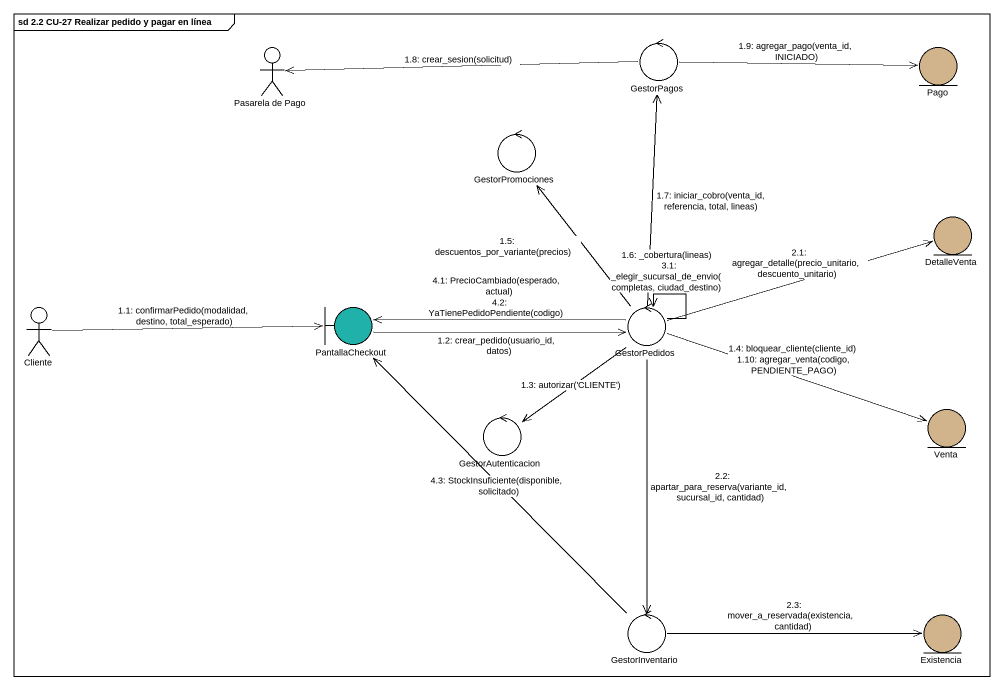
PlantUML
@startuml
mainframe sd 2.2 CU-27 Realizar pedido y pagar en línea
actor "Pasarela de Pago" as Pasarela_de_Pago
control GestorPagos
entity Pago #D2B48C
control GestorPromociones
entity DetalleVenta #D2B48C
actor Cliente
boundary PantallaCheckout #20B2AA
control GestorPedidos
entity Venta #D2B48C
control GestorAutenticacion
control GestorInventario
entity Existencia #D2B48C
Cliente -right-> PantallaCheckout : 1.1: confirmarPedido(modalidad, destino, total_esperado)
PantallaCheckout -right-> GestorPedidos : 1.2: crear_pedido(usuario_id, datos)
GestorPedidos --> GestorAutenticacion : 1.3: autorizar('CLIENTE')
GestorPedidos -right-> Venta : 1.4: bloquear_cliente(cliente_id)\n1.10: agregar_venta(codigo, PENDIENTE_PAGO)
GestorPedidos -up-> GestorPromociones : 1.5: descuentos_por_variante(precios)
GestorPedidos --> GestorPedidos : 1.6: _cobertura(lineas)\n3.1: _elegir_sucursal_de_envio(completas, ciudad_destino)
GestorPedidos -up-> GestorPagos : 1.7: iniciar_cobro(venta_id, referencia, total, lineas)
GestorPagos -left-> Pasarela_de_Pago : 1.8: crear_sesion(solicitud)
GestorPagos -right-> Pago : 1.9: agregar_pago(venta_id, INICIADO)
GestorPedidos -right-> DetalleVenta : 2.1: agregar_detalle(precio_unitario, descuento_unitario)
GestorPedidos --> GestorInventario : 2.2: apartar_para_reserva(variante_id, sucursal_id, cantidad)
GestorInventario -right-> Existencia : 2.3: mover_a_reservada(existencia, cantidad)
GestorPedidos -left-> PantallaCheckout : 4.1: PrecioCambiado(esperado, actual)\n4.2: YaTienePedidoPendiente(codigo)
GestorInventario -up-> PantallaCheckout : 4.3: StockInsuficiente(disponible, solicitado)
@enduml
